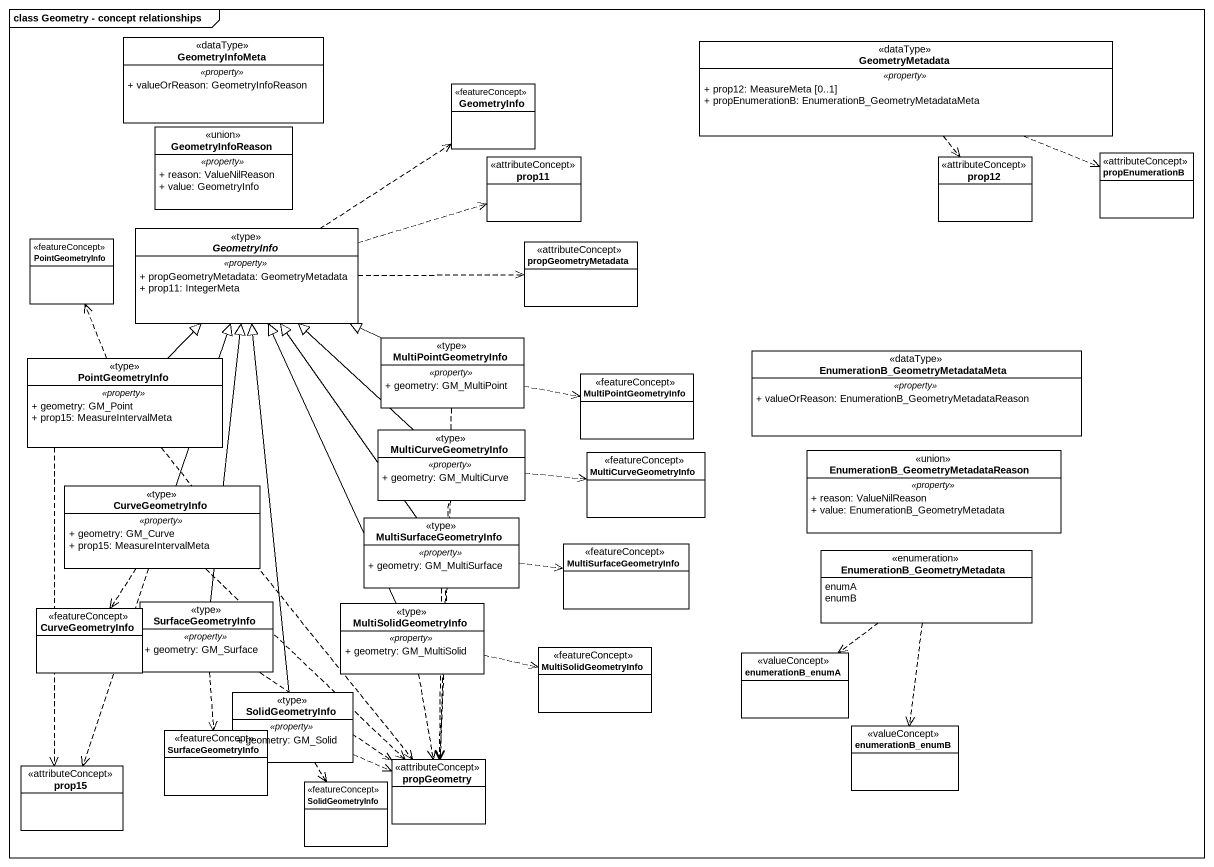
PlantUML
@startuml
mainframe class Geometry - concept relationships
hide circle
hide empty members
skinparam classAttributeIconSize 0
class GeometryInfoMeta <<dataType>> {
  .. <<property>> ..
  + valueOrReason: GeometryInfoReason
}
class GeometryMetadata <<dataType>> {
  .. <<property>> ..
  + prop12: MeasureMeta [0..1]
  + propEnumerationB: EnumerationB_GeometryMetadataMeta
}
class GeometryInfo <<featureConcept>>
class GeometryInfoReason <<union>> {
  .. <<property>> ..
  + reason: ValueNilReason
  + value: GeometryInfo
}
class prop11 <<attributeConcept>>
class prop12 <<attributeConcept>>
class propEnumerationB <<attributeConcept>>
class PointGeometryInfo <<featureConcept>>
abstract class "GeometryInfo" as GeometryInfo_2 <<type>> {
  .. <<property>> ..
  + propGeometryMetadata: GeometryMetadata
  + prop11: IntegerMeta
}
class propGeometryMetadata <<attributeConcept>>
class MultiPointGeometryInfo <<type>> {
  .. <<property>> ..
  + geometry: GM_MultiPoint
}
class "PointGeometryInfo" as PointGeometryInfo_2 <<type>> {
  .. <<property>> ..
  + geometry: GM_Point
  + prop15: MeasureIntervalMeta
}
class "MultiPointGeometryInfo" as MultiPointGeometryInfo_2 <<featureConcept>>
class "EnumerationB_GeometryMetadataMeta" as EnumerationB <<dataType>> {
  .. <<property>> ..
  + valueOrReason: EnumerationB_GeometryMetadataReason
}
class MultiCurveGeometryInfo <<type>> {
  .. <<property>> ..
  + geometry: GM_MultiCurve
}
class "MultiCurveGeometryInfo" as MultiCurveGeometryInfo_2 <<featureConcept>>
class "EnumerationB_GeometryMetadataReason" as EnumerationB_2 <<union>> {
  .. <<property>> ..
  + reason: ValueNilReason
  + value: EnumerationB_GeometryMetadata
}
class CurveGeometryInfo <<type>> {
  .. <<property>> ..
  + geometry: GM_Curve
  + prop15: MeasureIntervalMeta
}
class MultiSurfaceGeometryInfo <<type>> {
  .. <<property>> ..
  + geometry: GM_MultiSurface
}
class "MultiSurfaceGeometryInfo" as MultiSurfaceGeometryInfo_2 <<featureConcept>>
enum "EnumerationB_GeometryMetadata" as EnumerationB_3 {
  enumA
  enumB
}
class "CurveGeometryInfo" as CurveGeometryInfo_2 <<featureConcept>>
class SurfaceGeometryInfo <<type>> {
  .. <<property>> ..
  + geometry: GM_Surface
}
class MultiSolidGeometryInfo <<type>> {
  .. <<property>> ..
  + geometry: GM_MultiSolid
}
class "MultiSolidGeometryInfo" as MultiSolidGeometryInfo_2 <<featureConcept>>
class enumerationB_enumA <<valueConcept>>
class SolidGeometryInfo <<type>> {
  .. <<property>> ..
  + geometry: GM_Solid
}
class "SurfaceGeometryInfo" as SurfaceGeometryInfo_2 <<featureConcept>>
class enumerationB_enumB <<valueConcept>>
class prop15 <<attributeConcept>>
class "SolidGeometryInfo" as SolidGeometryInfo_2 <<featureConcept>>
class propGeometry <<attributeConcept>>
GeometryMetadata ..> prop12
GeometryMetadata .right.> propEnumerationB
GeometryInfo_2 .up.> GeometryInfo
GeometryInfo_2 .right.> prop11
GeometryInfo_2 .right.> propGeometryMetadata
MultiPointGeometryInfo -left-|> GeometryInfo_2
MultiPointGeometryInfo .right.> MultiPointGeometryInfo_2
MultiPointGeometryInfo ..> propGeometry
PointGeometryInfo_2 .up.> PointGeometryInfo
PointGeometryInfo_2 -up-|> GeometryInfo_2
PointGeometryInfo_2 ..> prop15
PointGeometryInfo_2 ..> propGeometry
MultiCurveGeometryInfo -up-|> GeometryInfo_2
MultiCurveGeometryInfo .right.> MultiCurveGeometryInfo_2
MultiCurveGeometryInfo ..> propGeometry
CurveGeometryInfo -up-|> GeometryInfo_2
CurveGeometryInfo ..> CurveGeometryInfo_2
CurveGeometryInfo ..> prop15
CurveGeometryInfo ..> propGeometry
MultiSurfaceGeometryInfo -up-|> GeometryInfo_2
MultiSurfaceGeometryInfo .right.> MultiSurfaceGeometryInfo_2
MultiSurfaceGeometryInfo ..> propGeometry
EnumerationB_3 ..> enumerationB_enumA
EnumerationB_3 ..> enumerationB_enumB
SurfaceGeometryInfo -up-|> GeometryInfo_2
SurfaceGeometryInfo ..> SurfaceGeometryInfo_2
SurfaceGeometryInfo ..> propGeometry
MultiSolidGeometryInfo -up-|> GeometryInfo_2
MultiSolidGeometryInfo .right.> MultiSolidGeometryInfo_2
MultiSolidGeometryInfo ..> propGeometry
SolidGeometryInfo -up-|> GeometryInfo_2
SolidGeometryInfo ..> SolidGeometryInfo_2
SolidGeometryInfo .right.> propGeometry
@enduml
